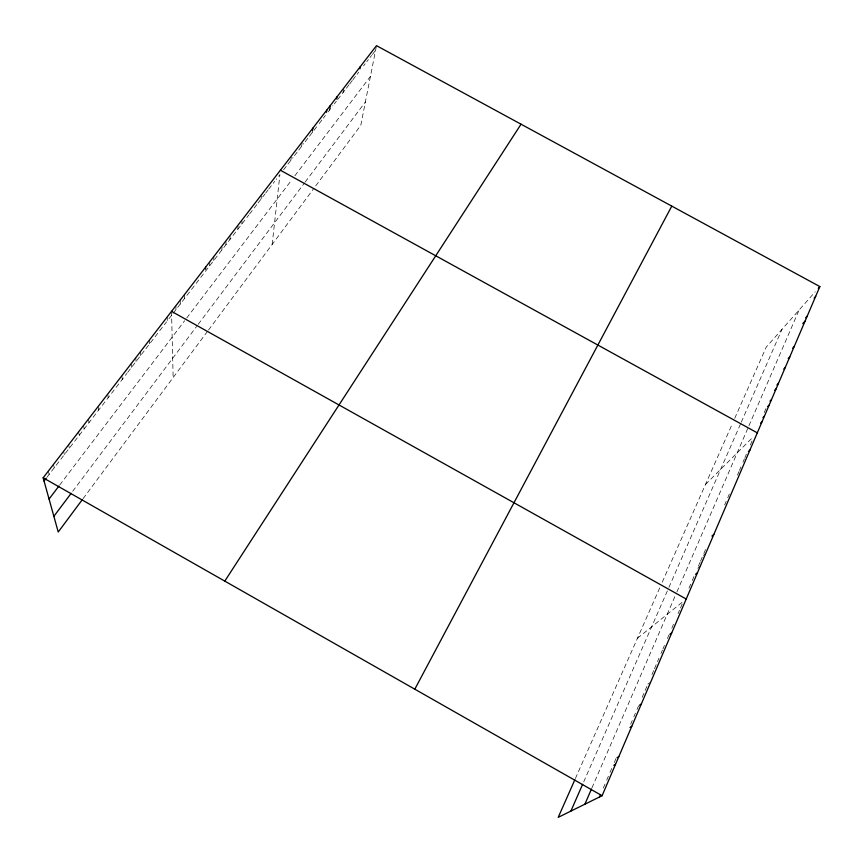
<?xml version="1.0" encoding="UTF-8"?>
<svg xmlns="http://www.w3.org/2000/svg" width="863" height="863" viewBox="0 0 863 863"><rect width="100%" height="100%" fill="white"/><g stroke="black" fill="none" stroke-linecap="round" stroke-linejoin="round"><path stroke-width="0.65" stroke-dasharray="4.32 3.24" d="M209.644 265.88L209.763 261.813M213.744 260.55L213.884 256.462M221.867 250L222.007 246.904M225.901 244.758L226.052 241.662M229.903 239.558L230.076 236.44M237.843 229.245L238.037 226.106M241.769 224.132L241.996 220.982M261.111 199.008L261.403 195.793M272.158 244.466L279.914 174.585L276.192 179.418M290.874 160.345L291.273 157.055M301.651 146.343L302.082 143.031M312.244 132.568L312.568 130.345M329.537 110.108L329.893 107.853M343.043 92.568L343.625 89.148M376.268 46.818L360.777 125.34L314.822 187.109M603.334 788.016L606.214 781.306M606.689 780.195L609.537 773.528M610.012 772.428L612.849 765.805M614.262 762.514L616.139 758.135M630.67 724.23L632.255 720.519M633.841 716.829L635.416 713.14M636.991 709.483L638.566 705.815M642.201 697.336L647.347 685.319M651.932 674.618L653.96 669.882M654.467 668.706L656.98 662.838M657.487 661.662L658.987 658.167M660.982 653.507L662.471 650.033M662.967 648.868L664.445 645.416M667.401 638.512L668.879 635.082M671.802 628.253L674.23 622.59M678.081 613.604L679.515 610.249M680.476 608.016L682.86 602.46M688.987 588.156L691.328 582.698M692.255 580.529L694.575 575.114M700.098 562.234L697.347 568.652L700.26 566.182M700.551 561.166L702.374 556.915M705.556 549.504L702.838 555.848L705.761 553.323M724.65 504.952L726.204 501.317M727.757 497.703L729.3 494.1M737.444 475.103L738.955 471.576M739.451 470.4L740.961 466.894M742.957 462.244L744.445 458.76M744.942 457.606L746.419 454.143M750.357 444.974L752.795 439.278M764.251 412.546L766.128 408.167M591.932 787.93L675.513 595.136M676.883 591.964L748.458 426.851M748.922 425.783L799.106 310M583.701 781.867L667.854 589.785M668.922 587.369L740.864 423.172M741.306 422.147L781.964 329.353M575.384 778.534L660.195 586.829M662.255 582.158L732.558 423.248M734.737 418.307L766.225 347.131L815.222 291.813M83.107 498.566L207.746 331.036M208.501 330.033L314.024 188.177M72.697 491.284L196.645 326.397M198.22 324.315L304.51 182.913M305.178 182.017L365.394 101.92M59.709 485.028L184.65 320.734M186.71 318.026L291.37 180.399M294.866 175.793L370.421 76.44M46.98 477.217L126.893 373.399M127.659 372.395L145.113 349.709M145.869 348.738L166.548 321.867M171.629 315.265L167.282 320.917L167.163 317.034M173.075 313.388L248.803 215.006M249.58 213.992L257.293 203.97M258.059 202.978L264.919 194.067M265.675 193.085L267.94 190.14M268.695 189.159L272.46 184.272M273.204 183.301L274.704 181.359M283.582 169.806L286.505 166.02M287.962 164.121L293.042 157.53M294.477 155.653L298.069 150.982M298.792 150.054L303.776 143.571M305.2 141.726L308.738 137.141M309.439 136.225L317.832 125.318M319.224 123.517L321.985 119.914M323.366 118.123L325.427 115.448M328.167 111.888L332.945 105.685M334.294 103.927L336.322 101.284M337.67 99.536L345.038 89.968M346.376 88.231L349.019 84.79M349.688 83.927L352.32 80.507M352.978 79.644L355.437 76.451M357.077 74.326L358.706 72.212M363.571 65.89L365.189 63.786M366.797 61.705L368.404 59.612M370 57.53L371.597 55.459M372.395 54.423L375.578 50.291M705.47 484.467L752.795 437.325M637.423 638.286L682.406 602.094M647.865 684.122L650.637 682.212M48.317 471.112L49.18 474.359M53.441 464.456L54.272 467.746M63.603 451.284L64.369 454.628M68.63 444.769L69.364 448.134M78.598 431.856L79.256 435.276M83.528 425.459L84.164 428.911M88.425 419.105L89.029 422.579M98.134 406.516L98.673 410.054M107.724 394.089L108.199 397.681M121.866 375.75L122.266 379.407M131.154 363.711L131.489 367.422M135.75 357.746L136.063 361.478M140.324 351.824L140.604 355.578M149.385 340.087L149.601 343.884M171.532 311.36L173.15 377.541M175.89 305.718L175.955 309.644M180.216 300.119L180.259 304.056M184.509 294.542L184.531 298.501"/><path stroke-width="1.29" d="M205.567 269.213L205.61 267.185M312.568 130.345L312.881 128.112M326.473 112.298L326.818 110.054M329.893 107.853L330.259 105.599M336.699 99.018L337.077 96.753M359.947 68.857L360.367 66.559M574.877 779.688L558.221 817.347L602.094 795.718L819.85 286.581L376.495 45.653L43.15 477.8L58.231 532.018L82.363 499.569M599.472 797.013L600.443 794.758M584.877 804.208L591.468 789.009M570.885 811.101L582.644 784.273M414.801 689.192L671.781 206.117M224.79 581.112L521.047 124.207M53.862 516.333L71.144 493.345M49.062 499.041L58.9 486.096M44.045 481.025L46.246 478.167M818.286 288.35L819.85 286.581M814.133 298.059L815.686 296.311M805.686 317.789L807.239 316.074M802.763 323.647L805.093 321.079M792.666 348.199L794.208 346.527M788.232 358.555L789.774 356.904M783.744 369.03L785.287 367.39M776.927 384.952L778.458 383.345M774.629 390.324L776.161 388.728M769.99 401.144L771.522 399.569M767.66 406.602L769.192 405.038M762.946 417.616L764.467 416.063M760.573 423.161L762.094 421.629M748.437 451.511L749.947 450.022M711.921 536.063L713.895 534.326M695.546 574.294L697.487 572.676M669.828 634.359L671.716 632.924M639.472 705.222L641.306 704.025M629.979 727.39L631.792 726.268M617.034 757.628L618.814 756.624M613.744 765.319L615.513 764.338M280.399 170.238L757.293 432.848M171.532 311.36L686.214 599.03M43.15 477.8L602.094 795.718"/></g></svg>
